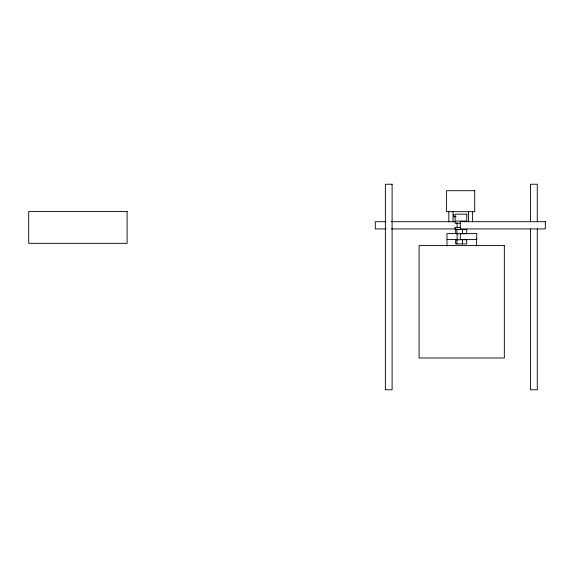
<?xml version="1.0" encoding="UTF-8"?>
<svg xmlns="http://www.w3.org/2000/svg" width="574" height="574" viewBox="0 0 574 574"><rect width="100%" height="100%" fill="white"/><g stroke="black" fill="none" stroke-linecap="round" stroke-linejoin="round"><path stroke-width="0.86" d="M456.158 216.764L453.668 216.764L453.668 214.497M386.051 221.7L375.288 221.7L375.288 228.926L386.051 228.926M391.396 221.7L455.821 221.7M460.743 223.236L455.067 223.236L455.067 221.7M460.743 227.419L455.067 227.412L455.067 228.926M391.396 228.926L455.821 228.926M455.067 229.514L466.791 229.514M457.643 233.604L446.974 233.589L446.974 246.038M447.046 239.53L457.643 239.53M537.286 221.765L537.286 184.232L530.541 184.232L530.534 221.765M537.286 228.911L537.286 389.768L530.541 389.768L530.534 228.911M476.621 238.928L476.621 246.038M472.617 211.469L472.617 221.887M468.413 211.469L468.413 221.887M462.443 229.564L462.443 233.726M462.443 239.745L462.443 243.914M457.119 222.784L457.119 227.986M457.119 233.188L457.119 240.126M456.911 229.564L456.911 233.726M456.911 239.745L456.911 243.914M453.022 211.469L453.022 221.887M448.818 211.469L448.818 221.887M392.107 184.232L385.369 184.232L385.369 389.768L392.107 389.768L392.107 184.232M474.705 190.697L446.601 190.697L446.601 211.677L474.705 211.677L474.705 190.697M127.112 211.591L28.7 211.591L28.7 243.326L127.112 243.326L127.112 211.591M466.791 214.181L455.067 214.181L455.067 221.047L466.791 221.047L466.791 214.181M545.3 221.7L460.291 221.7L460.291 228.926L545.3 228.926L545.3 221.7M466.705 229.564L455.641 229.564L455.641 233.726L466.705 233.726L466.705 229.564M476.743 233.604L460.291 233.604L460.291 239.53L476.743 239.53L476.743 233.604M466.705 239.745L455.641 239.745L455.641 243.914L466.705 243.914L466.705 239.745M504.338 245.572L419.092 245.572L419.092 357.982L504.338 357.982L504.338 245.572"/></g></svg>
